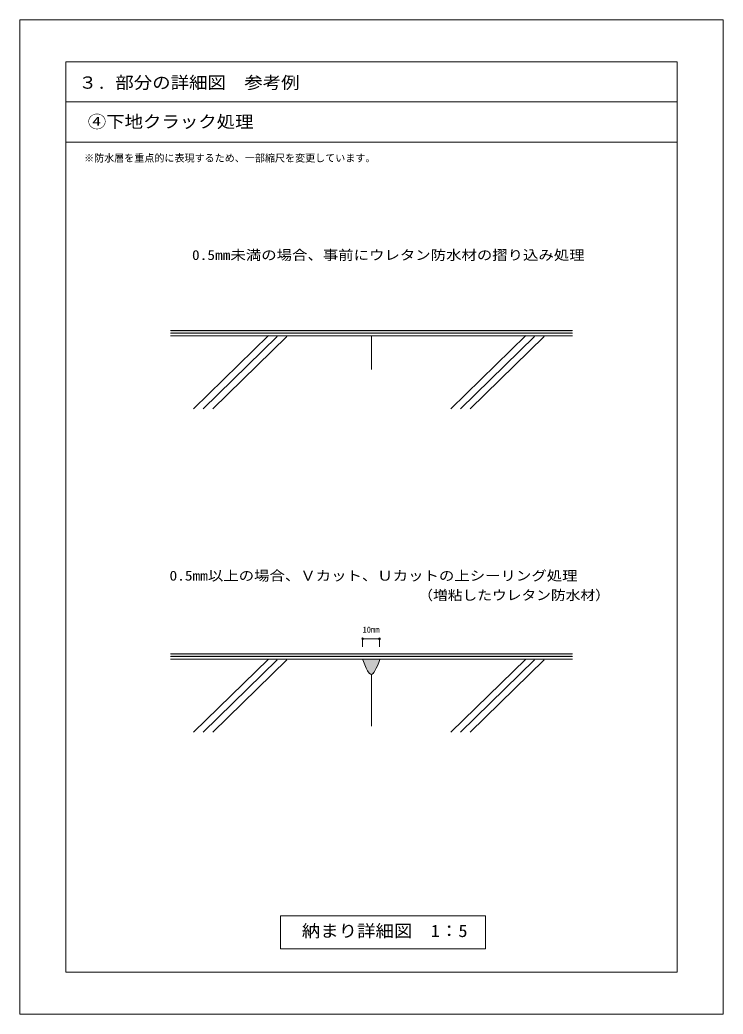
# Model space of a CAD drawing. Units: millimetres, scale not verified. Extents: x -505 to 545, y -737 to 748.
import ezdxf
from ezdxf.enums import TextEntityAlignment as Align

# ---------------------------------------------------------------- set-up
doc = ezdxf.new("R2010")
doc.units = ezdxf.units.MM
doc.header["$LTSCALE"] = 5
doc.header["$PDMODE"] = 32
doc.header["$PDSIZE"] = 2.5
for name, color, linetype, lineweight in [('0-1_WAKU', 6, 'Continuous', 18), ('0-2_KUTAI', 4, 'Continuous', 18), ('0-A_0-A', 6, 'Continuous', 18)]:
    doc.layers.add(name, color=color, linetype=linetype, lineweight=lineweight)
doc.styles.add('ＭＳ ゴシック', font='')
doc.styles.get('ＭＳ ゴシック').set_extended_font_data('MS Gothic')

msp = doc.modelspace()

# ---------------------------------------------------------------- linework, layer by layer
at = {"layer": '0-1_WAKU'}
for p, q in [((-436.285, 685.928), (-436.285, -674.072)), ((476.215, 685.928), (-436.285, 685.928)), ((476.215, 685.928), (476.215, -674.072)), ((476.215, -674.072), (-436.285, -674.072))]:
    msp.add_line(p, q, dxfattribs=at)
at = {"layer": '0-2_KUTAI', "color": 2}
for p, q in [((-280.035, 284.437), (319.965, 284.437)), ((-280.035, 280.437), (319.965, 280.437)), ((-280.035, -198.587), (319.965, -198.587)), ((-280.035, -202.587), (319.965, -202.587))]:
    msp.add_line(p, q, dxfattribs=at)
at = {"layer": '0-2_KUTAI'}
for p, q in [((-280.035, 276.437), (319.965, 276.437)), ((-245.783, 167.444), (-133.908, 276.798)), ((-231.477, 167.444), (-120.816, 275.611)), ((-217.171, 167.444), (-106.361, 275.756)), ((19.965, 276.437), (19.965, 226.437)), ((138.545, 167.444), (250.421, 276.798)), ((152.851, 167.444), (263.513, 275.611)), ((167.157, 167.444), (277.967, 275.756)), ((6.669, -175.946), (6.669, -187.776)), ((31.82, -175.946), (31.82, -187.776)), ((-280.035, -206.587), (319.965, -206.587)), ((-245.783, -315.579), (-133.908, -206.226)), ((-231.477, -315.579), (-120.816, -207.412)), ((-217.171, -315.579), (-106.361, -207.267)), ((138.545, -315.579), (250.421, -206.226)), ((152.851, -315.579), (263.513, -207.412)), ((167.157, -315.579), (277.967, -207.267)), ((19.965, -229.077), (19.965, -256.587)), ((19.965, -256.587), (19.965, -306.587))]:
    msp.add_line(p, q, dxfattribs=at)
at = {"layer": '0-2_KUTAI', "color": 7}
msp.add_line((6.669, -175.946), (31.82, -175.946), dxfattribs=at)
at = {"layer": '0-2_KUTAI'}
msp.add_lwpolyline([(6.669, -206.614), (7.894, -209.792), (10.006, -215.105), (12.117, -219.96), (14.229, -224.065), (16.341, -227.13), (18.453, -228.865), (19.678, -229.147), (20.892, -228.851), (22.986, -227.115), (25.079, -224.071), (27.173, -220.006), (29.266, -215.204), (31.359, -209.952), (32.574, -206.811)], dxfattribs=at)
msp.add_lwpolyline([(-115.816, -589.827), (190.209, -589.827), (190.209, -639.054), (-115.816, -639.054)], close=True, dxfattribs=at)
at = {"layer": '0-2_KUTAI', "color": 6}
for p in [(6.669, -175.946), (31.82, -175.946)]:
    msp.add_point(p, dxfattribs=at)
at = {"layer": '0-2_KUTAI', "color": 7}
for points in [[(-280.035, 284.437), (-280.035, 280.437), (319.965, 284.437), (319.965, 280.437)], [(-280.035, -198.587), (-280.035, -202.587), (319.965, -198.587), (319.965, -202.587)]]:
    msp.add_solid(points, dxfattribs=at)
at = {"layer": '0-2_KUTAI', "color": 8}
for points in [[(6.669, -206.614), (32.574, -206.811), (14.717, -224.604), (17.5, -228.083)], [(32.574, -206.811), (25.849, -222.285), (17.5, -228.083), (19.965, -229.077)], [(25.849, -222.285), (22.602, -227.387), (19.965, -229.077)]]:
    msp.add_solid(points, dxfattribs=at)
at = {"layer": '0-A_0-A'}
for p, q in [((-436.285, 685.928), (-436.285, -674.072)), ((476.215, 685.928), (-436.285, 685.928)), ((476.215, 685.928), (476.215, -674.072)), ((476.215, 625.928), (-436.285, 625.928)), ((476.215, 565.928), (-436.285, 565.928)), ((476.215, -674.072), (-436.285, -674.072))]:
    msp.add_line(p, q, dxfattribs=at)
at = {"layer": '0-A_0-A', "color": 7}
msp.add_lwpolyline([(-505.035, -736.572), (544.965, -736.572), (544.965, 748.428), (-505.035, 748.428)], close=True, dxfattribs=at)

# ---------------------------------------------------------------- texts
at = {"layer": '0-1_WAKU', "color": 7, "style": 'ＭＳ ゴシック', "width": 1.1}
for s, p in [('３. 部分の詳細図\u3000参考例', (-417.411, 640.106)), ('④下地クラック処理', (-403.692, 581.711))]:
    msp.add_text(s, height=18.33, dxfattribs=at).set_placement(p, align=Align.BOTTOM_LEFT)
at = {"layer": '0-1_WAKU', "color": 7, "style": 'ＭＳ ゴシック'}
msp.add_text('※防水層を重点的に表現するため、一部縮尺を変更しています。', height=11, dxfattribs=at).set_placement((-409.252, 533.268), align=Align.BOTTOM_LEFT)
at = {"layer": '0-2_KUTAI', "color": 7, "style": 'ＭＳ ゴシック'}
for s, height, width, p in [('0.5㎜未満の場合、事前にウレタン防水材の摺り込み処理', 14.66, 1.15, (-248.067, 385.48)), ('0.5mm以上の場合、Ｖカット、Ｕカットの上シーリング処理', 14.66, 1.15, (-281.639, -93.48)), ('（増粘したウレタン防水材）', 14.66, 1.1, (89.891, -122.575)), ('納まり詳細図\u30001：5', 18.33, 1.1, (-84.055, -626.969))]:
    msp.add_text(s, height=height, dxfattribs=dict(at, width=width)).set_placement(p, align=Align.BOTTOM_LEFT)
msp.add_text('10㎜', height=9.164, dxfattribs=at).set_placement((6.705, -169.699), align=Align.BOTTOM_LEFT)

doc.saveas('drawing.dxf')
